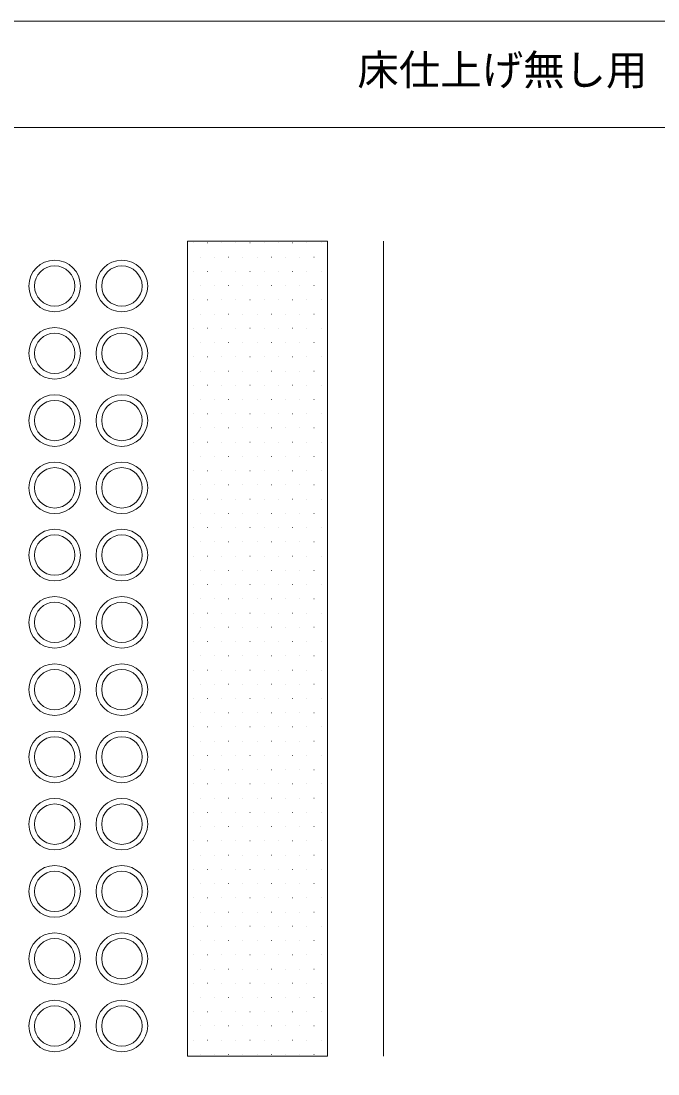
# Model space of a CAD drawing. Units: millimetres on the paper. Extents: x -200 to 200, y -138 to 139.
# Drawn here: x 70.8 to 127.6, y 44.6 to 138.5 of the extents above; entities that cross this region are included whole.
import ezdxf
from ezdxf.enums import TextEntityAlignment as Align

# ---------------------------------------------------------------- set-up
doc = ezdxf.new("R2010")
doc.units = ezdxf.units.MM
for name, color, linetype, lineweight in [('0-0_zumenwaku', 6, 'Continuous', 9), ('0-5_1', 4, 'Continuous', 9), ('0-6_2', 3, 'Continuous', 9), ('0-B_3', 2, 'Continuous', 9)]:
    doc.layers.add(name, color=color, linetype=linetype, lineweight=lineweight)
doc.layers.add('0-1_moji', color=2, linetype='Continuous')
doc.styles.add('ＭＳ Ｐゴシック', font='')
doc.styles.get('ＭＳ Ｐゴシック').set_extended_font_data('MS PGothic')

msp = doc.modelspace()

# ---------------------------------------------------------------- linework, layer by layer
at = {"layer": '0-0_zumenwaku'}
msp.add_line((-200.01, 129.014), (128.99, 129.014), dxfattribs=at)
msp.add_lwpolyline([(-200.01, -138.486), (199.99, -138.486), (199.99, 138.514), (-200.01, 138.514)], close=True, dxfattribs=at)
at = {"layer": '0-5_1'}
for p, q in [((85.656, 46.197), (85.656, 118.88)), ((98.156, 46.197), (98.156, 118.88)), ((103.156, 118.88), (103.156, 46.197))]:
    msp.add_line(p, q, dxfattribs=at)
at = {"layer": '0-6_2'}
for centre, radius in [((73.806, 114.88), 2.3), ((73.806, 114.88), 1.8), ((79.806, 114.88), 2.3), ((79.806, 114.88), 1.8), ((73.806, 108.88), 2.3), ((79.806, 108.88), 2.3), ((73.806, 108.88), 1.8), ((79.806, 108.88), 1.8), ((73.806, 102.88), 2.3), ((73.806, 102.88), 1.8), ((79.806, 102.88), 2.3), ((79.806, 102.88), 1.8), ((73.806, 96.88), 2.3), ((73.806, 96.88), 1.8), ((79.806, 96.88), 2.3), ((79.806, 96.88), 1.8), ((73.806, 90.88), 2.3), ((79.806, 90.88), 2.3), ((73.806, 90.88), 1.8), ((79.806, 90.88), 1.8), ((73.806, 84.88), 2.3), ((73.806, 84.88), 1.8), ((79.806, 84.88), 2.3), ((79.806, 84.88), 1.8), ((73.806, 78.88), 2.3), ((79.806, 78.88), 2.3), ((73.806, 78.88), 1.8), ((79.806, 78.88), 1.8), ((73.806, 72.88), 2.3), ((79.806, 72.88), 2.3), ((73.806, 72.88), 1.8), ((79.806, 72.88), 1.8), ((73.806, 66.88), 2.3), ((73.806, 66.88), 1.8), ((79.806, 66.88), 2.3), ((79.806, 66.88), 1.8), ((73.806, 60.88), 2.3), ((79.806, 60.88), 2.3), ((73.806, 60.88), 1.8), ((79.806, 60.88), 1.8), ((73.806, 54.88), 2.3), ((73.806, 54.88), 1.8), ((79.806, 54.88), 2.3), ((79.806, 54.88), 1.8), ((73.806, 48.88), 2.3), ((79.806, 48.88), 2.3), ((73.806, 48.88), 1.8), ((79.806, 48.88), 1.8)]:
    msp.add_circle(centre, radius, dxfattribs=at)
at = {"layer": '0-B_3'}
for p, q in [((86.15, 118.727), (86.16, 118.727)), ((87.42, 118.727), (87.43, 118.727)), ((88.69, 118.727), (88.7, 118.727)), ((89.96, 118.727), (89.97, 118.727)), ((91.23, 118.727), (91.24, 118.727)), ((92.5, 118.727), (92.51, 118.727)), ((93.77, 118.727), (93.78, 118.727)), ((95.04, 118.727), (95.05, 118.727)), ((96.31, 118.727), (96.32, 118.727)), ((97.58, 118.727), (97.59, 118.727)), ((86.785, 117.457), (86.795, 117.457)), ((88.055, 117.457), (88.065, 117.457)), ((89.325, 117.457), (89.335, 117.457)), ((90.595, 117.457), (90.605, 117.457)), ((91.865, 117.457), (91.875, 117.457)), ((93.135, 117.457), (93.145, 117.457)), ((94.405, 117.457), (94.415, 117.457)), ((95.675, 117.457), (95.685, 117.457)), ((96.945, 117.457), (96.955, 117.457)), ((86.15, 116.187), (86.16, 116.187)), ((87.42, 116.187), (87.43, 116.187)), ((88.69, 116.187), (88.7, 116.187)), ((89.96, 116.187), (89.97, 116.187)), ((91.23, 116.187), (91.24, 116.187)), ((92.5, 116.187), (92.51, 116.187)), ((93.77, 116.187), (93.78, 116.187)), ((95.04, 116.187), (95.05, 116.187)), ((96.31, 116.187), (96.32, 116.187)), ((97.58, 116.187), (97.59, 116.187)), ((86.785, 114.917), (86.795, 114.917)), ((88.055, 114.917), (88.065, 114.917)), ((89.325, 114.917), (89.335, 114.917)), ((90.595, 114.917), (90.605, 114.917)), ((91.865, 114.917), (91.875, 114.917)), ((93.135, 114.917), (93.145, 114.917)), ((94.405, 114.917), (94.415, 114.917)), ((95.675, 114.917), (95.685, 114.917)), ((96.945, 114.917), (96.955, 114.917)), ((86.15, 113.647), (86.16, 113.647)), ((87.42, 113.647), (87.43, 113.647)), ((88.69, 113.647), (88.7, 113.647)), ((89.96, 113.647), (89.97, 113.647)), ((91.23, 113.647), (91.24, 113.647)), ((92.5, 113.647), (92.51, 113.647)), ((93.77, 113.647), (93.78, 113.647)), ((95.04, 113.647), (95.05, 113.647)), ((96.31, 113.647), (96.32, 113.647)), ((97.58, 113.647), (97.59, 113.647)), ((86.785, 112.377), (86.795, 112.377)), ((88.055, 112.377), (88.065, 112.377)), ((89.325, 112.377), (89.335, 112.377)), ((90.595, 112.377), (90.605, 112.377)), ((91.865, 112.377), (91.875, 112.377)), ((93.135, 112.377), (93.145, 112.377)), ((94.405, 112.377), (94.415, 112.377)), ((95.675, 112.377), (95.685, 112.377)), ((96.945, 112.377), (96.955, 112.377)), ((86.15, 111.107), (86.16, 111.107)), ((87.42, 111.107), (87.43, 111.107)), ((88.69, 111.107), (88.7, 111.107)), ((89.96, 111.107), (89.97, 111.107)), ((91.23, 111.107), (91.24, 111.107)), ((92.5, 111.107), (92.51, 111.107)), ((93.77, 111.107), (93.78, 111.107)), ((95.04, 111.107), (95.05, 111.107)), ((96.31, 111.107), (96.32, 111.107)), ((97.58, 111.107), (97.59, 111.107)), ((86.785, 109.837), (86.795, 109.837)), ((88.055, 109.837), (88.065, 109.837)), ((89.325, 109.837), (89.335, 109.837)), ((90.595, 109.837), (90.605, 109.837)), ((91.865, 109.837), (91.875, 109.837)), ((93.135, 109.837), (93.145, 109.837)), ((94.405, 109.837), (94.415, 109.837)), ((95.675, 109.837), (95.685, 109.837)), ((96.945, 109.837), (96.955, 109.837)), ((86.15, 108.567), (86.16, 108.567)), ((87.42, 108.567), (87.43, 108.567)), ((88.69, 108.567), (88.7, 108.567)), ((89.96, 108.567), (89.97, 108.567)), ((91.23, 108.567), (91.24, 108.567)), ((92.5, 108.567), (92.51, 108.567)), ((93.77, 108.567), (93.78, 108.567)), ((95.04, 108.567), (95.05, 108.567)), ((96.31, 108.567), (96.32, 108.567)), ((97.58, 108.567), (97.59, 108.567)), ((86.785, 107.297), (86.795, 107.297)), ((88.055, 107.297), (88.065, 107.297)), ((89.325, 107.297), (89.335, 107.297)), ((90.595, 107.297), (90.605, 107.297)), ((91.865, 107.297), (91.875, 107.297)), ((93.135, 107.297), (93.145, 107.297)), ((94.405, 107.297), (94.415, 107.297)), ((95.675, 107.297), (95.685, 107.297)), ((96.945, 107.297), (96.955, 107.297)), ((86.15, 106.027), (86.16, 106.027)), ((87.42, 106.027), (87.43, 106.027)), ((88.69, 106.027), (88.7, 106.027)), ((89.96, 106.027), (89.97, 106.027)), ((91.23, 106.027), (91.24, 106.027)), ((92.5, 106.027), (92.51, 106.027)), ((93.77, 106.027), (93.78, 106.027)), ((95.04, 106.027), (95.05, 106.027)), ((96.31, 106.027), (96.32, 106.027)), ((97.58, 106.027), (97.59, 106.027)), ((86.785, 104.757), (86.795, 104.757)), ((88.055, 104.757), (88.065, 104.757)), ((89.325, 104.757), (89.335, 104.757)), ((90.595, 104.757), (90.605, 104.757)), ((91.865, 104.757), (91.875, 104.757)), ((93.135, 104.757), (93.145, 104.757)), ((94.405, 104.757), (94.415, 104.757)), ((95.675, 104.757), (95.685, 104.757)), ((96.945, 104.757), (96.955, 104.757)), ((86.15, 103.487), (86.16, 103.487)), ((87.42, 103.487), (87.43, 103.487)), ((88.69, 103.487), (88.7, 103.487)), ((89.96, 103.487), (89.97, 103.487)), ((91.23, 103.487), (91.24, 103.487)), ((92.5, 103.487), (92.51, 103.487)), ((93.77, 103.487), (93.78, 103.487)), ((95.04, 103.487), (95.05, 103.487)), ((96.31, 103.487), (96.32, 103.487)), ((97.58, 103.487), (97.59, 103.487)), ((86.785, 102.217), (86.795, 102.217)), ((88.055, 102.217), (88.065, 102.217)), ((89.325, 102.217), (89.335, 102.217)), ((90.595, 102.217), (90.605, 102.217)), ((91.865, 102.217), (91.875, 102.217)), ((93.135, 102.217), (93.145, 102.217)), ((94.405, 102.217), (94.415, 102.217)), ((95.675, 102.217), (95.685, 102.217)), ((96.945, 102.217), (96.955, 102.217)), ((86.15, 100.947), (86.16, 100.947)), ((87.42, 100.947), (87.43, 100.947)), ((88.69, 100.947), (88.7, 100.947)), ((89.96, 100.947), (89.97, 100.947)), ((91.23, 100.947), (91.24, 100.947)), ((92.5, 100.947), (92.51, 100.947)), ((93.77, 100.947), (93.78, 100.947)), ((95.04, 100.947), (95.05, 100.947)), ((96.31, 100.947), (96.32, 100.947)), ((97.58, 100.947), (97.59, 100.947)), ((86.785, 99.677), (86.795, 99.677)), ((88.055, 99.677), (88.065, 99.677)), ((89.325, 99.677), (89.335, 99.677)), ((90.595, 99.677), (90.605, 99.677)), ((91.865, 99.677), (91.875, 99.677)), ((93.135, 99.677), (93.145, 99.677)), ((94.405, 99.677), (94.415, 99.677)), ((95.675, 99.677), (95.685, 99.677)), ((96.945, 99.677), (96.955, 99.677)), ((86.15, 98.407), (86.16, 98.407)), ((87.42, 98.407), (87.43, 98.407)), ((88.69, 98.407), (88.7, 98.407)), ((89.96, 98.407), (89.97, 98.407)), ((91.23, 98.407), (91.24, 98.407)), ((92.5, 98.407), (92.51, 98.407)), ((93.77, 98.407), (93.78, 98.407)), ((95.04, 98.407), (95.05, 98.407)), ((96.31, 98.407), (96.32, 98.407)), ((97.58, 98.407), (97.59, 98.407)), ((86.785, 97.137), (86.795, 97.137)), ((88.055, 97.137), (88.065, 97.137)), ((89.325, 97.137), (89.335, 97.137)), ((90.595, 97.137), (90.605, 97.137)), ((91.865, 97.137), (91.875, 97.137)), ((93.135, 97.137), (93.145, 97.137)), ((94.405, 97.137), (94.415, 97.137)), ((95.675, 97.137), (95.685, 97.137)), ((96.945, 97.137), (96.955, 97.137)), ((86.15, 95.867), (86.16, 95.867)), ((87.42, 95.867), (87.43, 95.867)), ((88.69, 95.867), (88.7, 95.867)), ((89.96, 95.867), (89.97, 95.867)), ((91.23, 95.867), (91.24, 95.867)), ((92.5, 95.867), (92.51, 95.867)), ((93.77, 95.867), (93.78, 95.867)), ((95.04, 95.867), (95.05, 95.867)), ((96.31, 95.867), (96.32, 95.867)), ((97.58, 95.867), (97.59, 95.867)), ((86.785, 94.597), (86.795, 94.597)), ((88.055, 94.597), (88.065, 94.597)), ((89.325, 94.597), (89.335, 94.597)), ((90.595, 94.597), (90.605, 94.597)), ((91.865, 94.597), (91.875, 94.597)), ((93.135, 94.597), (93.145, 94.597)), ((94.405, 94.597), (94.415, 94.597)), ((95.675, 94.597), (95.685, 94.597)), ((96.945, 94.597), (96.955, 94.597)), ((86.15, 93.327), (86.16, 93.327)), ((87.42, 93.327), (87.43, 93.327)), ((88.69, 93.327), (88.7, 93.327)), ((89.96, 93.327), (89.97, 93.327)), ((91.23, 93.327), (91.24, 93.327)), ((92.5, 93.327), (92.51, 93.327)), ((93.77, 93.327), (93.78, 93.327)), ((95.04, 93.327), (95.05, 93.327)), ((96.31, 93.327), (96.32, 93.327)), ((97.58, 93.327), (97.59, 93.327)), ((86.785, 92.057), (86.795, 92.057)), ((88.055, 92.057), (88.065, 92.057)), ((89.325, 92.057), (89.335, 92.057)), ((90.595, 92.057), (90.605, 92.057)), ((91.865, 92.057), (91.875, 92.057)), ((93.135, 92.057), (93.145, 92.057)), ((94.405, 92.057), (94.415, 92.057)), ((95.675, 92.057), (95.685, 92.057)), ((96.945, 92.057), (96.955, 92.057)), ((86.15, 90.787), (86.16, 90.787)), ((87.42, 90.787), (87.43, 90.787)), ((88.69, 90.787), (88.7, 90.787)), ((89.96, 90.787), (89.97, 90.787)), ((91.23, 90.787), (91.24, 90.787)), ((92.5, 90.787), (92.51, 90.787)), ((93.77, 90.787), (93.78, 90.787)), ((95.04, 90.787), (95.05, 90.787)), ((96.31, 90.787), (96.32, 90.787)), ((97.58, 90.787), (97.59, 90.787)), ((86.785, 89.517), (86.795, 89.517)), ((88.055, 89.517), (88.065, 89.517)), ((89.325, 89.517), (89.335, 89.517)), ((90.595, 89.517), (90.605, 89.517)), ((91.865, 89.517), (91.875, 89.517)), ((93.135, 89.517), (93.145, 89.517)), ((94.405, 89.517), (94.415, 89.517)), ((95.675, 89.517), (95.685, 89.517)), ((96.945, 89.517), (96.955, 89.517)), ((86.15, 88.247), (86.16, 88.247)), ((87.42, 88.247), (87.43, 88.247)), ((88.69, 88.247), (88.7, 88.247)), ((89.96, 88.247), (89.97, 88.247)), ((91.23, 88.247), (91.24, 88.247)), ((92.5, 88.247), (92.51, 88.247)), ((93.77, 88.247), (93.78, 88.247)), ((95.04, 88.247), (95.05, 88.247)), ((96.31, 88.247), (96.32, 88.247)), ((97.58, 88.247), (97.59, 88.247)), ((86.785, 86.977), (86.795, 86.977)), ((88.055, 86.977), (88.065, 86.977)), ((89.325, 86.977), (89.335, 86.977)), ((90.595, 86.977), (90.605, 86.977)), ((91.865, 86.977), (91.875, 86.977)), ((93.135, 86.977), (93.145, 86.977)), ((94.405, 86.977), (94.415, 86.977)), ((95.675, 86.977), (95.685, 86.977)), ((96.945, 86.977), (96.955, 86.977)), ((86.15, 85.707), (86.16, 85.707)), ((87.42, 85.707), (87.43, 85.707)), ((88.69, 85.707), (88.7, 85.707)), ((89.96, 85.707), (89.97, 85.707)), ((91.23, 85.707), (91.24, 85.707)), ((92.5, 85.707), (92.51, 85.707)), ((93.77, 85.707), (93.78, 85.707)), ((95.04, 85.707), (95.05, 85.707)), ((96.31, 85.707), (96.32, 85.707)), ((97.58, 85.707), (97.59, 85.707)), ((86.785, 84.437), (86.795, 84.437)), ((88.055, 84.437), (88.065, 84.437)), ((89.325, 84.437), (89.335, 84.437)), ((90.595, 84.437), (90.605, 84.437)), ((91.865, 84.437), (91.875, 84.437)), ((93.135, 84.437), (93.145, 84.437)), ((94.405, 84.437), (94.415, 84.437)), ((95.675, 84.437), (95.685, 84.437)), ((96.945, 84.437), (96.955, 84.437)), ((86.15, 83.167), (86.16, 83.167)), ((87.42, 83.167), (87.43, 83.167)), ((88.69, 83.167), (88.7, 83.167)), ((89.96, 83.167), (89.97, 83.167)), ((91.23, 83.167), (91.24, 83.167)), ((92.5, 83.167), (92.51, 83.167)), ((93.77, 83.167), (93.78, 83.167)), ((95.04, 83.167), (95.05, 83.167)), ((96.31, 83.167), (96.32, 83.167)), ((97.58, 83.167), (97.59, 83.167)), ((86.785, 81.897), (86.795, 81.897)), ((88.055, 81.897), (88.065, 81.897)), ((89.325, 81.897), (89.335, 81.897)), ((90.595, 81.897), (90.605, 81.897)), ((91.865, 81.897), (91.875, 81.897)), ((93.135, 81.897), (93.145, 81.897)), ((94.405, 81.897), (94.415, 81.897)), ((95.675, 81.897), (95.685, 81.897)), ((96.945, 81.897), (96.955, 81.897)), ((86.15, 80.627), (86.16, 80.627)), ((87.42, 80.627), (87.43, 80.627)), ((88.69, 80.627), (88.7, 80.627)), ((89.96, 80.627), (89.97, 80.627)), ((91.23, 80.627), (91.24, 80.627)), ((92.5, 80.627), (92.51, 80.627)), ((93.77, 80.627), (93.78, 80.627)), ((95.04, 80.627), (95.05, 80.627)), ((96.31, 80.627), (96.32, 80.627)), ((97.58, 80.627), (97.59, 80.627)), ((86.785, 79.357), (86.795, 79.357)), ((88.055, 79.357), (88.065, 79.357)), ((89.325, 79.357), (89.335, 79.357)), ((90.595, 79.357), (90.605, 79.357)), ((91.865, 79.357), (91.875, 79.357)), ((93.135, 79.357), (93.145, 79.357)), ((94.405, 79.357), (94.415, 79.357)), ((95.675, 79.357), (95.685, 79.357)), ((96.945, 79.357), (96.955, 79.357)), ((86.15, 78.087), (86.16, 78.087)), ((87.42, 78.087), (87.43, 78.087)), ((88.69, 78.087), (88.7, 78.087)), ((89.96, 78.087), (89.97, 78.087)), ((91.23, 78.087), (91.24, 78.087)), ((92.5, 78.087), (92.51, 78.087)), ((93.77, 78.087), (93.78, 78.087)), ((95.04, 78.087), (95.05, 78.087)), ((96.31, 78.087), (96.32, 78.087)), ((97.58, 78.087), (97.59, 78.087)), ((86.785, 76.817), (86.795, 76.817)), ((88.055, 76.817), (88.065, 76.817)), ((89.325, 76.817), (89.335, 76.817)), ((90.595, 76.817), (90.605, 76.817)), ((91.865, 76.817), (91.875, 76.817)), ((93.135, 76.817), (93.145, 76.817)), ((94.405, 76.817), (94.415, 76.817)), ((95.675, 76.817), (95.685, 76.817)), ((96.945, 76.817), (96.955, 76.817)), ((86.15, 75.547), (86.16, 75.547)), ((87.42, 75.547), (87.43, 75.547)), ((88.69, 75.547), (88.7, 75.547)), ((89.96, 75.547), (89.97, 75.547)), ((91.23, 75.547), (91.24, 75.547)), ((92.5, 75.547), (92.51, 75.547)), ((93.77, 75.547), (93.78, 75.547)), ((95.04, 75.547), (95.05, 75.547)), ((96.31, 75.547), (96.32, 75.547)), ((97.58, 75.547), (97.59, 75.547)), ((86.785, 74.277), (86.795, 74.277)), ((88.055, 74.277), (88.065, 74.277)), ((89.325, 74.277), (89.335, 74.277)), ((90.595, 74.277), (90.605, 74.277)), ((91.865, 74.277), (91.875, 74.277)), ((93.135, 74.277), (93.145, 74.277)), ((94.405, 74.277), (94.415, 74.277)), ((95.675, 74.277), (95.685, 74.277)), ((96.945, 74.277), (96.955, 74.277)), ((86.15, 73.007), (86.16, 73.007)), ((87.42, 73.007), (87.43, 73.007)), ((88.69, 73.007), (88.7, 73.007)), ((89.96, 73.007), (89.97, 73.007)), ((91.23, 73.007), (91.24, 73.007)), ((92.5, 73.007), (92.51, 73.007)), ((93.77, 73.007), (93.78, 73.007)), ((95.04, 73.007), (95.05, 73.007)), ((96.31, 73.007), (96.32, 73.007)), ((97.58, 73.007), (97.59, 73.007)), ((86.785, 71.737), (86.795, 71.737)), ((88.055, 71.737), (88.065, 71.737)), ((89.325, 71.737), (89.335, 71.737)), ((90.595, 71.737), (90.605, 71.737)), ((91.865, 71.737), (91.875, 71.737)), ((93.135, 71.737), (93.145, 71.737)), ((94.405, 71.737), (94.415, 71.737)), ((95.675, 71.737), (95.685, 71.737)), ((96.945, 71.737), (96.955, 71.737)), ((86.15, 70.467), (86.16, 70.467)), ((87.42, 70.467), (87.43, 70.467)), ((88.69, 70.467), (88.7, 70.467)), ((89.96, 70.467), (89.97, 70.467)), ((91.23, 70.467), (91.24, 70.467)), ((92.5, 70.467), (92.51, 70.467)), ((93.77, 70.467), (93.78, 70.467)), ((95.04, 70.467), (95.05, 70.467)), ((96.31, 70.467), (96.32, 70.467)), ((97.58, 70.467), (97.59, 70.467)), ((86.785, 69.197), (86.795, 69.197)), ((88.055, 69.197), (88.065, 69.197)), ((89.325, 69.197), (89.335, 69.197)), ((90.595, 69.197), (90.605, 69.197)), ((91.865, 69.197), (91.875, 69.197)), ((93.135, 69.197), (93.145, 69.197)), ((94.405, 69.197), (94.415, 69.197)), ((95.675, 69.197), (95.685, 69.197)), ((96.945, 69.197), (96.955, 69.197)), ((86.15, 67.927), (86.16, 67.927)), ((87.42, 67.927), (87.43, 67.927)), ((88.69, 67.927), (88.7, 67.927)), ((89.96, 67.927), (89.97, 67.927)), ((91.23, 67.927), (91.24, 67.927)), ((92.5, 67.927), (92.51, 67.927)), ((93.77, 67.927), (93.78, 67.927)), ((95.04, 67.927), (95.05, 67.927)), ((96.31, 67.927), (96.32, 67.927)), ((97.58, 67.927), (97.59, 67.927)), ((86.785, 66.657), (86.795, 66.657)), ((88.055, 66.657), (88.065, 66.657)), ((89.325, 66.657), (89.335, 66.657)), ((90.595, 66.657), (90.605, 66.657)), ((91.865, 66.657), (91.875, 66.657)), ((93.135, 66.657), (93.145, 66.657)), ((94.405, 66.657), (94.415, 66.657)), ((95.675, 66.657), (95.685, 66.657)), ((96.945, 66.657), (96.955, 66.657)), ((86.15, 65.387), (86.16, 65.387)), ((87.42, 65.387), (87.43, 65.387)), ((88.69, 65.387), (88.7, 65.387)), ((89.96, 65.387), (89.97, 65.387)), ((91.23, 65.387), (91.24, 65.387)), ((92.5, 65.387), (92.51, 65.387)), ((93.77, 65.387), (93.78, 65.387)), ((95.04, 65.387), (95.05, 65.387)), ((96.31, 65.387), (96.32, 65.387)), ((97.58, 65.387), (97.59, 65.387)), ((86.785, 64.117), (86.795, 64.117)), ((88.055, 64.117), (88.065, 64.117)), ((89.325, 64.117), (89.335, 64.117)), ((90.595, 64.117), (90.605, 64.117)), ((91.865, 64.117), (91.875, 64.117)), ((93.135, 64.117), (93.145, 64.117)), ((94.405, 64.117), (94.415, 64.117)), ((95.675, 64.117), (95.685, 64.117)), ((96.945, 64.117), (96.955, 64.117)), ((86.15, 62.847), (86.16, 62.847)), ((87.42, 62.847), (87.43, 62.847)), ((88.69, 62.847), (88.7, 62.847)), ((89.96, 62.847), (89.97, 62.847)), ((91.23, 62.847), (91.24, 62.847)), ((92.5, 62.847), (92.51, 62.847)), ((93.77, 62.847), (93.78, 62.847)), ((95.04, 62.847), (95.05, 62.847)), ((96.31, 62.847), (96.32, 62.847)), ((97.58, 62.847), (97.59, 62.847)), ((86.785, 61.577), (86.795, 61.577)), ((88.055, 61.577), (88.065, 61.577)), ((89.325, 61.577), (89.335, 61.577)), ((90.595, 61.577), (90.605, 61.577)), ((91.865, 61.577), (91.875, 61.577)), ((93.135, 61.577), (93.145, 61.577)), ((94.405, 61.577), (94.415, 61.577)), ((95.675, 61.577), (95.685, 61.577)), ((96.945, 61.577), (96.955, 61.577)), ((86.15, 60.307), (86.16, 60.307)), ((87.42, 60.307), (87.43, 60.307)), ((88.69, 60.307), (88.7, 60.307)), ((89.96, 60.307), (89.97, 60.307)), ((91.23, 60.307), (91.24, 60.307)), ((92.5, 60.307), (92.51, 60.307)), ((93.77, 60.307), (93.78, 60.307)), ((95.04, 60.307), (95.05, 60.307)), ((96.31, 60.307), (96.32, 60.307)), ((97.58, 60.307), (97.59, 60.307)), ((86.785, 59.037), (86.795, 59.037)), ((88.055, 59.037), (88.065, 59.037)), ((89.325, 59.037), (89.335, 59.037)), ((90.595, 59.037), (90.605, 59.037)), ((91.865, 59.037), (91.875, 59.037)), ((93.135, 59.037), (93.145, 59.037)), ((94.405, 59.037), (94.415, 59.037)), ((95.675, 59.037), (95.685, 59.037)), ((96.945, 59.037), (96.955, 59.037)), ((86.15, 57.767), (86.16, 57.767)), ((87.42, 57.767), (87.43, 57.767)), ((88.69, 57.767), (88.7, 57.767)), ((89.96, 57.767), (89.97, 57.767)), ((91.23, 57.767), (91.24, 57.767)), ((92.5, 57.767), (92.51, 57.767)), ((93.77, 57.767), (93.78, 57.767)), ((95.04, 57.767), (95.05, 57.767)), ((96.31, 57.767), (96.32, 57.767)), ((97.58, 57.767), (97.59, 57.767)), ((86.785, 56.497), (86.795, 56.497)), ((88.055, 56.497), (88.065, 56.497)), ((89.325, 56.497), (89.335, 56.497)), ((90.595, 56.497), (90.605, 56.497)), ((91.865, 56.497), (91.875, 56.497)), ((93.135, 56.497), (93.145, 56.497)), ((94.405, 56.497), (94.415, 56.497)), ((95.675, 56.497), (95.685, 56.497)), ((96.945, 56.497), (96.955, 56.497)), ((86.15, 55.227), (86.16, 55.227)), ((87.42, 55.227), (87.43, 55.227)), ((88.69, 55.227), (88.7, 55.227)), ((89.96, 55.227), (89.97, 55.227)), ((91.23, 55.227), (91.24, 55.227)), ((92.5, 55.227), (92.51, 55.227)), ((93.77, 55.227), (93.78, 55.227)), ((95.04, 55.227), (95.05, 55.227)), ((96.31, 55.227), (96.32, 55.227)), ((97.58, 55.227), (97.59, 55.227)), ((86.785, 53.957), (86.795, 53.957)), ((88.055, 53.957), (88.065, 53.957)), ((89.325, 53.957), (89.335, 53.957)), ((90.595, 53.957), (90.605, 53.957)), ((91.865, 53.957), (91.875, 53.957)), ((93.135, 53.957), (93.145, 53.957)), ((94.405, 53.957), (94.415, 53.957)), ((95.675, 53.957), (95.685, 53.957)), ((96.945, 53.957), (96.955, 53.957)), ((86.15, 52.687), (86.16, 52.687)), ((87.42, 52.687), (87.43, 52.687)), ((88.69, 52.687), (88.7, 52.687)), ((89.96, 52.687), (89.97, 52.687)), ((91.23, 52.687), (91.24, 52.687)), ((92.5, 52.687), (92.51, 52.687)), ((93.77, 52.687), (93.78, 52.687)), ((95.04, 52.687), (95.05, 52.687)), ((96.31, 52.687), (96.32, 52.687)), ((97.58, 52.687), (97.59, 52.687)), ((86.785, 51.417), (86.795, 51.417)), ((88.055, 51.417), (88.065, 51.417)), ((89.325, 51.417), (89.335, 51.417)), ((90.595, 51.417), (90.605, 51.417)), ((91.865, 51.417), (91.875, 51.417)), ((93.135, 51.417), (93.145, 51.417)), ((94.405, 51.417), (94.415, 51.417)), ((95.675, 51.417), (95.685, 51.417)), ((96.945, 51.417), (96.955, 51.417)), ((86.15, 50.147), (86.16, 50.147)), ((87.42, 50.147), (87.43, 50.147)), ((88.69, 50.147), (88.7, 50.147)), ((89.96, 50.147), (89.97, 50.147)), ((91.23, 50.147), (91.24, 50.147)), ((92.5, 50.147), (92.51, 50.147)), ((93.77, 50.147), (93.78, 50.147)), ((95.04, 50.147), (95.05, 50.147)), ((96.31, 50.147), (96.32, 50.147)), ((97.58, 50.147), (97.59, 50.147)), ((86.785, 48.877), (86.795, 48.877)), ((88.055, 48.877), (88.065, 48.877)), ((89.325, 48.877), (89.335, 48.877)), ((90.595, 48.877), (90.605, 48.877)), ((91.865, 48.877), (91.875, 48.877)), ((93.135, 48.877), (93.145, 48.877)), ((94.405, 48.877), (94.415, 48.877)), ((95.675, 48.877), (95.685, 48.877)), ((96.945, 48.877), (96.955, 48.877)), ((86.15, 47.607), (86.16, 47.607)), ((87.42, 47.607), (87.43, 47.607)), ((88.69, 47.607), (88.7, 47.607)), ((89.96, 47.607), (89.97, 47.607)), ((91.23, 47.607), (91.24, 47.607)), ((92.5, 47.607), (92.51, 47.607)), ((93.77, 47.607), (93.78, 47.607)), ((95.04, 47.607), (95.05, 47.607)), ((96.31, 47.607), (96.32, 47.607)), ((97.58, 47.607), (97.59, 47.607)), ((86.785, 46.337), (86.795, 46.337)), ((88.055, 46.337), (88.065, 46.337)), ((89.325, 46.337), (89.335, 46.337)), ((90.595, 46.337), (90.605, 46.337)), ((91.865, 46.337), (91.875, 46.337)), ((93.135, 46.337), (93.145, 46.337)), ((94.405, 46.337), (94.415, 46.337)), ((95.675, 46.337), (95.685, 46.337)), ((96.945, 46.337), (96.955, 46.337))]:
    msp.add_line(p, q, dxfattribs=at)
msp.add_lwpolyline([(98.156, 118.88), (85.656, 118.88), (85.656, 46.197), (98.156, 46.197)], close=True, dxfattribs=at)

# ---------------------------------------------------------------- texts
at = {"layer": '0-1_moji', "style": 'ＭＳ Ｐゴシック'}
msp.add_text('床仕上げ無し用 ', height=2.711, dxfattribs=at).set_placement((100.815, 131.986), align=Align.BOTTOM_LEFT)

doc.saveas('drawing.dxf')
